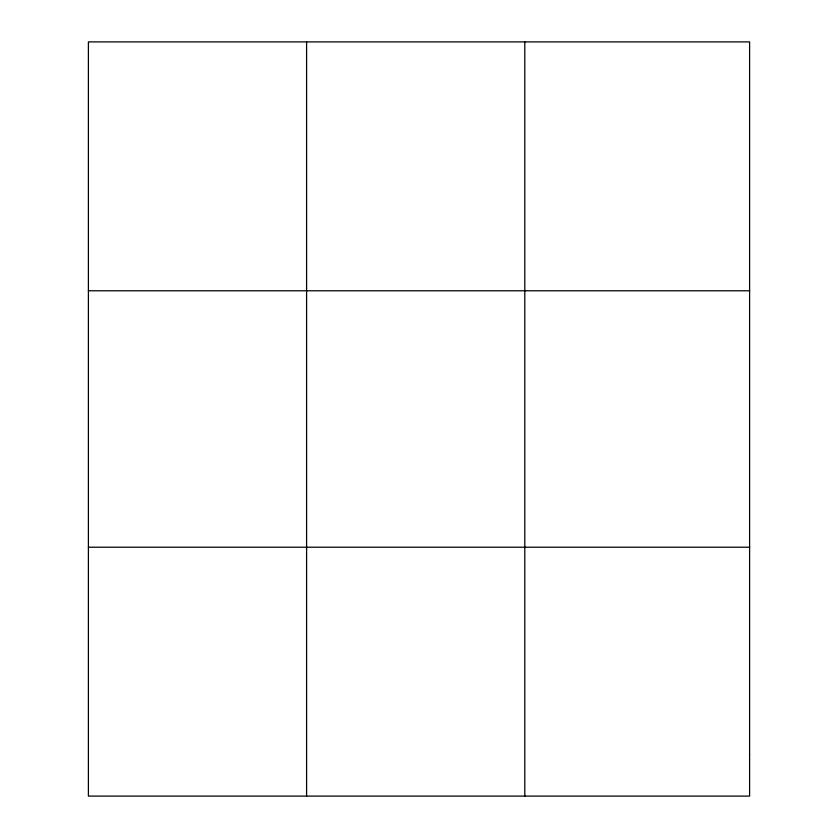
<?xml version="1.0" encoding="UTF-8"?>
<svg xmlns="http://www.w3.org/2000/svg" width="838" height="838" viewBox="0 0 838 838"><rect width="100%" height="100%" fill="white"/><g stroke="black" fill="none" stroke-linecap="round" stroke-linejoin="round"><path stroke-width="1.26" d="M306.593 41.9L306.593 796.1M524.798 41.9L524.798 796.1M88.399 290.786L749.601 290.786M88.399 547.214L749.601 547.214M749.601 754.619L749.601 796.1L88.399 796.1L88.399 41.9L749.601 41.9L749.601 754.619"/></g></svg>
